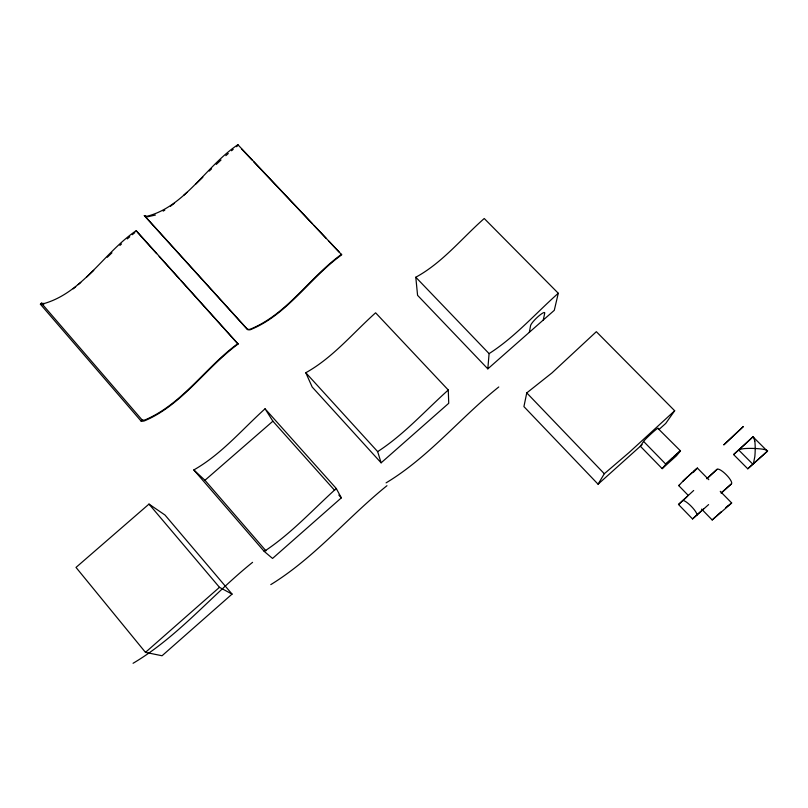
<?xml version="1.0" encoding="UTF-8"?>
<svg xmlns="http://www.w3.org/2000/svg" width="808" height="808" viewBox="0 0 808 808"><rect width="100%" height="100%" fill="white"/><g stroke="black" fill="none" stroke-linecap="round" stroke-linejoin="round"><path stroke-width="1.21" d="M487.83 368.852L489.082 353.621L415.787 277.235C442.501 262.701 461.721 238.36 484.234 218.503L558.278 293.254L554.288 310.322L487.83 368.852L417.584 295.344L415.787 277.235M529.351 332.29L530.573 325.614A9.726 1.737 -44 0 1 538.219 316.473A9.726 1.737 -44 0 1 544.723 313.161L543.269 320.039M659.197 429.3L665.741 423.422L674.67 410.757L596.344 331.684L551.955 372.922L526.765 392.9L523.917 406.606L598.072 484.204L642.128 444.642M693.496 472.195L697.405 468.084L708.818 479.7M598.072 484.204L604.313 473.73L629.129 452.48L674.67 410.757M701.627 509.121L712.191 519.968L730.695 503.929L731.654 502.95L720.241 491.325M643.582 441.4L640.35 446.228L662.196 468.65L676.407 455.833L680.487 450.884L657.995 428.462A9.999 0.596 -42.8 0 0 652.238 432.805A9.999 0.596 -42.8 0 0 643.582 441.4L665.832 464.196L662.196 468.65M697.183 468.347L696.264 469.004M40.4 304.222L41.41 303.151A21.382 9.514 -39.4 0 0 44.561 303.414C82.931 292.092 104.242 252.399 136.229 230.664L238.097 344.046C205.646 367.852 182.073 405.151 144.208 420.958A23.775 7.797 -40.3 0 1 141.168 421.18L40.4 304.222A23.119 10.282 -39.4 0 0 43.794 304.505M688.416 495.567L678.73 485.618L683.477 480.669M666.59 463.368L665.832 464.196L672.801 457.439M682.679 481.457L686.699 477.629M141.168 421.18L142.228 420.099A21.988 7.211 -40.3 0 0 145.056 419.897C182.436 404.02 205.737 367.054 237.936 343.531M666.923 463.034L680.477 450.864L679.286 451.712M202.848 177.235L195.698 184.143M708.616 504.586L692.517 518.948L678.498 504.485L693.688 490.486M721.393 492.981L731.442 483.861A10.231 2.707 45.2 0 0 726.281 474.75A10.231 2.707 45.2 0 0 717.07 469.307L706.99 478.679M107.282 257.267L111.948 252.813M93.738 270.357L86.769 276.952M209.242 171.064L211.565 168.842M683.82 480.336L684.8 479.407M763.934 449.389A13.716 2.707 0.2 0 1 765.226 449.672L767.55 450.692A7.595 1.505 0.2 0 1 767.418 451.197L747.754 468.791L733.614 454.571L752.965 436.795A7.171 1.566 -87.2 0 1 753.379 436.633L754.813 441.067M748.097 441.431L752.965 436.795L767.418 451.197L747.754 468.791M216.261 164.408L221.018 160.004M685.245 478.993L686.133 478.154M686.618 477.71L689.79 474.791M687.123 477.245L687.638 476.771M688.699 475.791L689.244 475.286M119.907 245.42L121.513 243.955M689.618 474.942L692.486 472.347M712.191 519.968L715.777 516.706M716.676 515.898L721.15 511.828M725.624 507.757L726.523 506.939M673.892 456.439L678.912 452.026M690.335 474.286L697.355 468.105M692.517 518.948L703.576 508.909M721.079 493.011L731.442 483.861M183.638 195.385L187.032 192.324M265.054 408.787C241.844 429.745 221.331 454.338 193.819 469.933L264.206 551.399L272.549 558.439L341.34 497.859L336.279 488.507L265.054 408.787L272.892 421.19L334.663 490.385M336.279 488.507C312.635 509.878 291.001 533.805 264.206 551.399M448.278 390.001C425.028 410.848 404.02 434.532 377.659 451.621L381.124 462.822L448.733 403.283L448.278 390.001L375.609 312.807C352.763 333.219 332.896 357.661 305.788 372.73L312.181 387.022L381.124 462.822M558.278 293.254C535.411 313.575 515.019 337.047 489.082 353.621M678.73 485.618L679.619 484.81M706.778 478.629L717.07 469.307M678.498 504.485L686.77 496.991M733.614 454.571L747.784 441.734M693.486 471.448L695.9 469.317M225.836 155.671L228.27 153.52M145.48 652.369L219.463 587.325L232.058 594.092L162.054 655.753L145.48 652.369L76.013 567.418L148.995 504.091L164.994 515.029L232.058 594.092M78.235 284.628L80.77 282.436M193.819 469.933L204.959 480.275L272.892 421.19M498.768 386.971C460.227 417.817 428.664 457.227 386.072 482.871M386.961 485.689C347.369 517.665 314.464 557.783 270.801 584.608M252.581 562.338C211.868 595.001 178.376 636.482 133.067 663.287M127.26 238.905L129.755 236.794M231.542 150.753L233.179 149.359M341.602 254.268C309.727 277.174 287.032 314.514 249.864 329.341A23.503 7.716 -42.6 0 1 247.298 329.159L144.319 215.564A22.846 10.191 -42.7 0 0 147.248 216.221C185.184 206.404 206.383 165.62 237.906 144.713L341.734 254.803C309.898 277.679 287.224 314.969 250.116 329.795A23.472 7.706 -42.6 0 1 247.551 329.614L144.319 215.564M73.195 288.85L75.71 286.789M236.492 146.692L238.148 145.359L237.906 144.713M132.27 234.704L134.805 232.654M726.816 506.707L727.412 506.242M727.715 506L730.442 503.859M730.755 503.616L731.654 502.95M170.458 206.252L174.518 203.151M163.186 211.12L164.812 210.11M155.399 215.049L147.601 216.786A22.826 10.161 -42.7 0 1 144.683 216.13M526.765 392.9L604.313 473.73M241.602 149.005L251.965 159.954M253.692 161.772L312.383 223.786M314.11 225.614L326.2 238.38M328.785 241.117L339.148 252.066M305.788 372.73L377.659 451.621M137.34 232.219L156.651 253.662M159.166 256.449L179.315 278.821M181.002 280.679L238.097 344.046M338.835 495.051L341.34 497.859M204.959 480.275L265.953 550.814M41.41 303.151L142.228 420.099M148.995 504.091L219.463 587.325M136.229 230.664L136.491 231.29M754.813 441.047A18.241 3.959 -87.3 0 1 755.197 448.511A18.251 3.959 -87.3 0 1 754.824 456.661L753.379 463.731A7.191 1.576 -87.3 0 1 752.965 464.317L738.552 449.854A7.565 1.505 0.3 0 1 739.492 449.379L743.714 448.672A13.696 2.707 0.3 0 1 745.461 448.531A18.695 3.676 0.3 0 1 755.187 448.511A18.705 3.676 0.3 0 1 763.964 449.389M682.457 500.657A10.252 2.363 45.7 0 1 691.365 506.414A10.252 2.363 45.7 0 1 696.749 515.363M743.35 426.543L723.887 444.784L743.35 426.543"/></g></svg>
